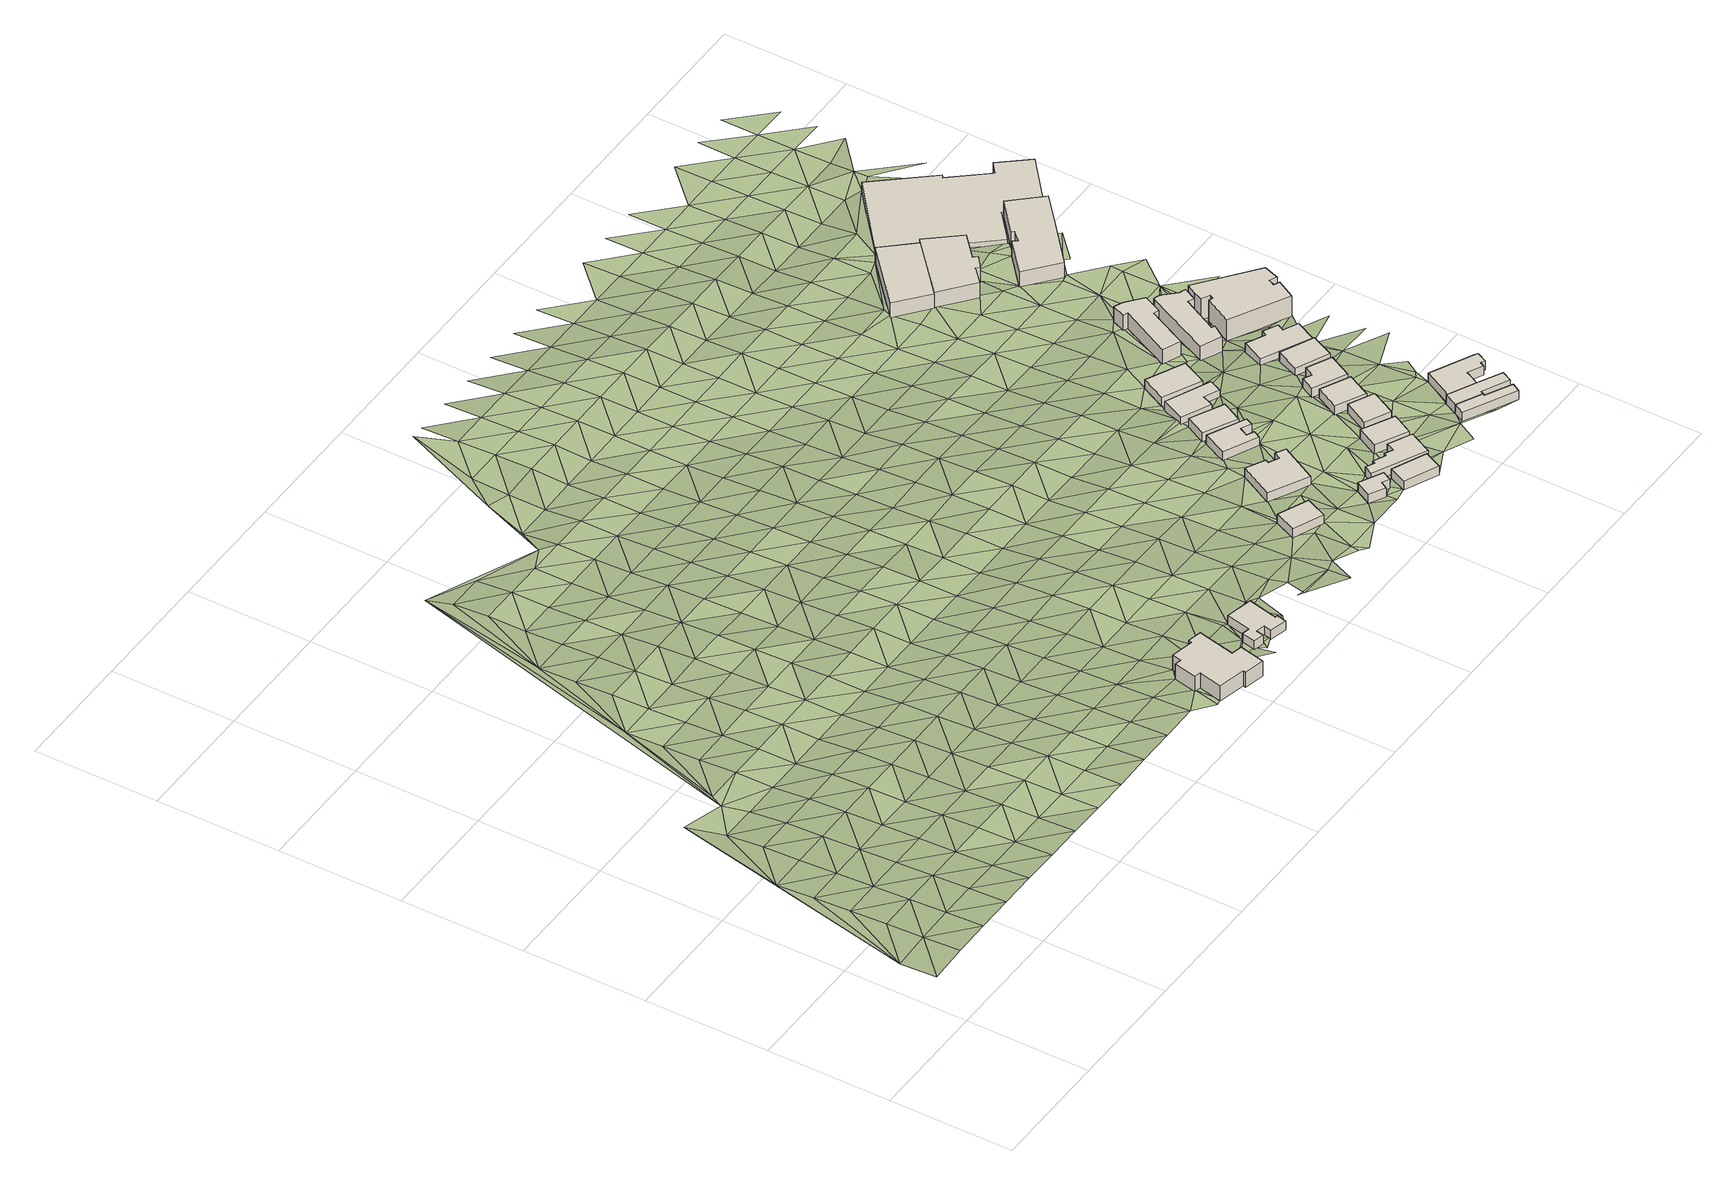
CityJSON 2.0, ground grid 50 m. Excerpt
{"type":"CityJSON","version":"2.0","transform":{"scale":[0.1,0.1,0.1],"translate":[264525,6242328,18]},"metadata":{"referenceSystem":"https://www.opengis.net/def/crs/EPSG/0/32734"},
"CityObjects":{
"building1":{"type":"Building","attributes":{"address":"18 Listowell Road Woodstock Cape Town","building":"house","building:levels":2,"building_height":6.9,"plus_code":"4FRW3F83+QQ4","ground_height":34.06,"roof_height":40.96},"geometry":[{"type":"Solid","lod":"1","boundaries":[[[[0,1,2,3]],[[1,4,5,2]],[[4,6,7,5]],[[6,8,9,7]],[[8,10,11,9]],[[10,12,13,11]],[[12,14,15,13]],[[14,16,17,15]],[[16,18,19,17]],[[18,20,21,19]],[[20,22,23,21]],[[22,24,25,23]],[[24,26,27,25]],[[26,0,3,27]],[[3,2,5,7,9,11,13,15,17,19,21,23,25,27]],[[26,24,22,20,18,16,14,12,10,8,6,4,1,0]]]]}]},
"building2":{"type":"Building","attributes":{"building":"house","building:levels":1,"building_height":4.1,"plus_code":"4FRW3F83+QWF","ground_height":33.81,"roof_height":37.91},"geometry":[{"type":"Solid","lod":"1","boundaries":[[[[28,29,30,31]],[[29,32,33,30]],[[32,34,35,33]],[[34,36,37,35]],[[36,38,39,37]],[[38,40,41,39]],[[40,42,43,41]],[[42,44,45,43]],[[44,46,47,45]],[[46,48,49,47]],[[48,50,51,49]],[[50,28,31,51]],[[31,30,33,35,37,39,41,43,45,47,49,51]],[[50,48,46,44,42,40,38,36,34,32,29,28]]]]}]},
"building3":{"type":"Building","attributes":{"address":"11 Booth Road Salt River Cape Town","building":"house","building:levels":1,"building_height":4.1,"plus_code":"4FRW3F84+R5C","ground_height":31.85,"roof_height":35.95},"geometry":[{"type":"Solid","lod":"1","boundaries":[[[[52,53,54,55]],[[53,56,57,54]],[[56,58,59,57]],[[58,52,55,59]],[[55,54,57,59]],[[58,56,53,52]]]]}]},
"building4":{"type":"Building","attributes":{"address":"9 Booth Road Salt River Cape Town","building":"house","building:levels":1,"building_height":4.1,"plus_code":"4FRW3F84+V6W","ground_height":30.64,"roof_height":34.74},"geometry":[{"type":"Solid","lod":"1","boundaries":[[[[60,61,62,63]],[[61,64,65,62]],[[64,66,67,65]],[[66,68,69,67]],[[68,70,71,69]],[[70,72,73,71]],[[72,74,75,73]],[[74,60,63,75]],[[63,62,65,67,69,71,73,75]],[[74,72,70,68,66,64,61,60]]]]}]},
"building5":{"type":"Building","attributes":{"address":"13 Listowell Road Salt River Cape Town","building":"house","building:levels":1,"building_height":4.1,"plus_code":"4FRW3F84+Q7G","ground_height":32.36,"roof_height":36.46},"geometry":[{"type":"Solid","lod":"1","boundaries":[[[[76,77,78,79]],[[77,80,81,78]],[[80,82,83,81]],[[82,84,85,83]],[[84,86,87,85]],[[86,76,79,87]],[[79,78,81,83,85,87]],[[86,84,82,80,77,76]]]]}]},
"building6":{"type":"Building","attributes":{"address":"14 Hares Avenue Salt River Cape Town","building":"house","building:levels":1,"building_height":4.1,"plus_code":"4FRW3F84+P8X","ground_height":32.36,"roof_height":36.46},"geometry":[{"type":"Solid","lod":"1","boundaries":[[[[88,89,90,91]],[[89,92,93,90]],[[92,94,95,93]],[[94,88,91,95]],[[91,90,93,95]],[[94,92,89,88]]]]}]},
"building7":{"type":"Building","attributes":{"address":"7 Booth Road Salt River Cape Town","building":"house","building:levels":1,"building_height":4.1,"plus_code":"4FRW3F84+X7G","ground_height":29.62,"roof_height":33.72},"geometry":[{"type":"Solid","lod":"1","boundaries":[[[[96,97,98,99]],[[97,100,101,98]],[[100,102,103,101]],[[102,104,105,103]],[[104,106,107,105]],[[106,108,109,107]],[[108,110,111,109]],[[110,96,99,111]],[[99,98,101,103,105,107,109,111]],[[110,108,106,104,102,100,97,96]]]]}]},
"building8":{"type":"Building","attributes":{"address":"12 Hares Avenue Salt River Cape Town","building":"house","building:levels":1,"building_height":4.1,"plus_code":"4FRW3F84+Q97","ground_height":32.27,"roof_height":36.37},"geometry":[{"type":"Solid","lod":"1","boundaries":[[[[112,113,114,115]],[[113,116,117,114]],[[116,118,119,117]],[[118,120,121,119]],[[120,122,123,121]],[[122,124,125,123]],[[124,126,127,125]],[[126,128,129,127]],[[128,130,131,129]],[[130,112,115,131]],[[115,114,117,119,121,123,125,127,129,131]],[[130,128,126,124,122,120,118,116,113,112]]]]}]},
"building9":{"type":"Building","attributes":{"address":"5 Booth Road Salt River Cape Town","building":"house","building:levels":1,"building_height":4.1,"plus_code":"4FRW3F94+279","ground_height":28.49,"roof_height":32.59},"geometry":[{"type":"Solid","lod":"1","boundaries":[[[[132,133,134,135]],[[133,136,137,134]],[[136,138,139,137]],[[138,132,135,139]],[[135,134,137,139]],[[138,136,133,132]]]]}]},
"building10":{"type":"Building","attributes":{"address":"10 Salt River Cape Town","building":"house","building:levels":1,"building_height":4.1,"plus_code":"4FRW3F84+R99","ground_height":31.82,"roof_height":35.92},"geometry":[{"type":"Solid","lod":"1","boundaries":[[[[140,141,142,143]],[[141,144,145,142]],[[144,146,147,145]],[[146,140,143,147]],[[143,142,145,147]],[[146,144,141,140]]]]}]},
"building11":{"type":"Building","attributes":{"address":"3 Booth Road Salt River Cape Town","building":"house","building:levels":1,"building_height":4.1,"plus_code":"4FRW3F94+38F","ground_height":26.61,"roof_height":30.71},"geometry":[{"type":"Solid","lod":"1","boundaries":[[[[148,149,150,151]],[[149,152,153,150]],[[152,154,155,153]],[[154,156,157,155]],[[156,158,159,157]],[[158,148,151,159]],[[151,150,153,155,157,159]],[[158,156,154,152,149,148]]]]}]},
"building12":{"type":"Building","attributes":{"address":"8A Hares Avenue Salt River Cape Town","building":"house","building:levels":1,"building_height":4.1,"plus_code":"4FRW3F84+VC4","ground_height":31.19,"roof_height":35.29},"geometry":[{"type":"Solid","lod":"1","boundaries":[[[[160,161,162,163]],[[161,164,165,162]],[[164,166,167,165]],[[166,160,163,167]],[[163,162,165,167]],[[166,164,161,160]]]]}]},
"building13":{"type":"Building","attributes":{"address":"1 Booth Road Salt River Cape Town","building":"house","building:levels":1,"building_height":4.1,"plus_code":"4FRW3F94+492","ground_height":26.29,"roof_height":30.39},"geometry":[{"type":"Solid","lod":"1","boundaries":[[[[168,169,170,171]],[[169,172,173,170]],[[172,174,175,173]],[[174,168,171,175]],[[171,170,173,175]],[[174,172,169,168]]]]}]},
"building14":{"type":"Building","attributes":{"address":"8 Hares Avenue Salt River Cape Town","building":"house","building:levels":1,"building_height":4.1,"plus_code":"4FRW3F84+WC5","ground_height":30.5,"roof_height":34.6},"geometry":[{"type":"Solid","lod":"1","boundaries":[[[[176,177,178,179]],[[177,180,181,178]],[[180,182,183,181]],[[182,176,179,183]],[[179,178,181,183]],[[182,180,177,176]]]]}]},
"building15":{"type":"Building","attributes":{"address":"6 Hares Avenue Salt River Cape Town","building":"house","building:levels":1,"building_height":4.1,"plus_code":"4FRW3F84+WFV","ground_height":30.19,"roof_height":34.29},"geometry":[{"type":"Solid","lod":"1","boundaries":[[[[184,185,186,187]],[[185,188,189,186]],[[188,190,191,189]],[[190,192,193,191]],[[192,194,195,193]],[[194,184,187,195]],[[187,186,189,191,193,195]],[[194,192,190,188,185,184]]]]}]},
"building16":{"type":"Building","attributes":{"address":"11 Hares Avenue Salt River Cape Town","building":"house","building:levels":1,"building_height":4.1,"plus_code":"4FRW3F84+PGQ","ground_height":31.7,"roof_height":35.8},"geometry":[{"type":"Solid","lod":"1","boundaries":[[[[196,197,198,199]],[[197,200,201,198]],[[200,202,203,201]],[[202,204,205,203]],[[204,206,207,205]],[[206,196,199,207]],[[199,198,201,203,205,207]],[[206,204,202,200,197,196]]]]}]},
"building17":{"type":"Building","attributes":{"address":"9 Hares Avenue Salt River Cape Town","building":"house","building:levels":1,"building_height":4.1,"plus_code":"4FRW3F84+QG5","ground_height":31.7,"roof_height":35.8},"geometry":[{"type":"Solid","lod":"1","boundaries":[[[[197,196,199,198]],[[196,208,209,199]],[[208,210,211,209]],[[210,212,213,211]],[[212,214,215,213]],[[214,216,217,215]],[[216,218,219,217]],[[218,197,198,219]],[[198,199,209,211,213,215,217,219]],[[218,216,214,212,210,208,196,197]]]]}]},
"building18":{"type":"Building","attributes":{"address":"4 Hares Avenue Salt River Cape Town","building":"house","building:levels":1,"building_height":4.1,"plus_code":"4FRW3F84+XFQ","ground_height":28.59,"roof_height":32.69},"geometry":[{"type":"Solid","lod":"1","boundaries":[[[[220,221,222,223]],[[221,224,225,222]],[[224,226,227,225]],[[226,220,223,227]],[[223,222,225,227]],[[226,224,221,220]]]]}]},
"building19":{"type":"Building","attributes":{"address":"7 Hares Avenue Salt River Cape Town","building":"house","building:levels":1,"building_height":4.1,"plus_code":"4FRW3F84+QHV","ground_height":31.16,"roof_height":35.26},"geometry":[{"type":"Solid","lod":"1","boundaries":[[[[228,229,230,231]],[[229,232,233,230]],[[232,234,235,233]],[[234,236,237,235]],[[236,238,239,237]],[[238,240,241,239]],[[240,242,243,241]],[[242,244,245,243]],[[244,228,231,245]],[[231,230,233,235,237,239,241,243,245]],[[244,242,240,238,236,234,232,229,228]]]]}]},
"building20":{"type":"Building","attributes":{"address":"Zhauns House 318 Victoria Road Salt River Cape Town","building":"yes","building:levels":2,"building_height":6.9,"plus_code":"4FRW3F94+5C8","ground_height":25.03,"roof_height":31.93},"geometry":[{"type":"Solid","lod":"1","boundaries":[[[[246,247,248,249]],[[247,250,251,248]],[[250,252,253,251]],[[252,254,255,253]],[[254,256,257,255]],[[256,258,259,257]],[[258,260,261,259]],[[260,262,263,261]],[[262,246,249,263]],[[249,248,251,253,255,257,259,261,263]],[[262,260,258,256,254,252,250,247,246]]]]}]},
"building21":{"type":"Building","attributes":{"address":"2 Hares Avenue Salt River Cape Town","building":"house","building:levels":1,"building_height":4.1,"plus_code":"4FRW3F94+2GC","ground_height":26.99,"roof_height":31.09},"geometry":[{"type":"Solid","lod":"1","boundaries":[[[[264,265,266,267]],[[265,268,269,266]],[[268,270,271,269]],[[270,272,273,271]],[[272,274,275,273]],[[274,276,277,275]],[[276,278,279,277]],[[278,264,267,279]],[[267,266,269,271,273,275,277,279]],[[278,276,274,272,270,268,265,264]]]]}]},
"building22":{"type":"Building","attributes":{"address":"245 Victoria Road Salt River Cape Town","building":"industrial","building:levels":2,"building_height":6.9,"plus_code":"4FRW3F94+F9V","ground_height":22.59,"roof_height":29.49},"geometry":[{"type":"Solid","lod":"1","boundaries":[[[[280,281,282,283]],[[281,284,285,282]],[[284,286,287,285]],[[286,280,283,287]],[[283,282,285,287]],[[286,284,281,280]]]]}]},
"building23":{"type":"Building","attributes":{"address":"320 Victoria Road Salt River Cape Town","building":"yes","building:levels":2,"building_height":6.9,"plus_code":"4FRW3F94+4FM","ground_height":25.03,"roof_height":31.93},"geometry":[{"type":"Solid","lod":"1","boundaries":[[[[288,289,290,291]],[[289,292,293,290]],[[292,294,295,293]],[[294,296,297,295]],[[296,298,299,297]],[[298,300,301,299]],[[300,302,303,301]],[[302,304,305,303]],[[304,306,307,305]],[[306,308,309,307]],[[308,310,311,309]],[[310,288,291,311]],[[291,290,293,295,297,299,301,303,305,307,309,311]],[[310,308,306,304,302,300,298,296,294,292,289,288]]]]}]},
"building24":{"type":"Building","attributes":{"address":"Salt River Cape Town","building":"industrial","building:levels":2,"building_height":6.9,"plus_code":"4FRW3F94+FC3","ground_height":23.24,"roof_height":30.14},"geometry":[{"type":"Solid","lod":"1","boundaries":[[[[312,313,314,315]],[[313,316,317,314]],[[316,318,319,317]],[[318,320,321,319]],[[320,322,323,321]],[[322,324,325,323]],[[324,326,327,325]],[[326,328,329,327]],[[328,312,315,329]],[[315,314,317,319,321,323,325,327,329]],[[328,326,324,322,320,318,316,313,312]]]]}]},
"building25":{"type":"Building","attributes":{"address":"326 Victoria Road Salt River Cape Town","building":"apartments","building:levels":3,"building_height":9.7,"plus_code":"4FRW3F94+4H6","ground_height":25.34,"roof_height":35.04},"geometry":[{"type":"Solid","lod":"1","boundaries":[[[[330,331,332,333]],[[331,334,335,332]],[[334,336,337,335]],[[336,338,339,337]],[[338,340,341,339]],[[340,342,343,341]],[[342,344,345,343]],[[344,346,347,345]],[[346,348,349,347]],[[348,350,351,349]],[[350,352,353,351]],[[352,354,355,353]],[[354,330,333,355]],[[333,332,335,337,339,341,343,345,347,349,351,353,355]],[[354,352,350,348,346,344,342,340,338,336,334,331,330]]]]}]},
"building26":{"type":"Building","attributes":{"address":"255 Victoria Road Salt River Cape Town","building":"retail","building:levels":2,"building_height":6.9,"plus_code":"4FRW3F94+9GW","ground_height":23.61,"roof_height":30.51},"geometry":[{"type":"Solid","lod":"1","boundaries":[[[[356,357,358,359]],[[357,360,361,358]],[[360,362,363,361]],[[362,364,365,363]],[[364,366,367,365]],[[366,368,369,367]],[[368,370,371,369]],[[370,372,373,371]],[[372,356,359,373]],[[359,358,361,363,365,367,369,371,373]],[[372,370,368,366,364,362,360,357,356]]]]}]},
"building27":{"type":"Building","attributes":{"address":"Salt River Cape Town","building":"industrial","building:levels":1,"building_height":4.1,"plus_code":"4FRW3F94+GGV","ground_height":20.68,"roof_height":24.78},"geometry":[{"type":"Solid","lod":"1","boundaries":[[[[374,375,376,377]],[[375,378,379,376]],[[378,380,381,379]],[[380,382,383,381]],[[382,384,385,383]],[[384,386,387,385]],[[386,388,389,387]],[[388,390,391,389]],[[390,392,393,391]],[[392,394,395,393]],[[394,396,397,395]],[[396,374,377,397]],[[377,376,379,381,383,385,387,389,391,393,395,397]],[[396,394,392,390,388,386,384,382,380,378,375,374]]]]}]},
"terrain1":{"type":"TINRelief","geometry":[{"type":"CompositeSurface","lod":"1","boundaries":[[[398,399,400]],[[400,401,398]],[[402,399,398]],[[403,399,402]],[[401,404,398]],[[405,399,403]],[[399,405,406]],[[402,398,407]],[[398,404,408]],[[403,402,407]],[[407,398,408]],[[399,406,409]],[[410,405,403]],[[411,408,404]],[[410,403,407]],[[406,405,412]],[[405,410,412]],[[407,408,413]],[[408,411,414]],[[410,407,413]],[[406,412,415]],[[413,408,414]],[[406,415,416]],[[417,412,410]],[[411,418,414]],[[406,416,419]],[[413,420,410]],[[419,409,406]],[[410,420,417]],[[421,415,412]],[[413,414,422]],[[418,422,414]],[[415,421,416]],[[417,421,412]],[[423,420,413]],[[423,413,422]],[[419,416,424]],[[417,420,425]],[[416,421,424]],[[422,418,426]],[[419,427,409]],[[423,425,420]],[[424,428,419]],[[421,417,429]],[[430,423,422]],[[425,431,417]],[[427,419,428]],[[430,422,426]],[[421,429,424]],[[429,417,431]],[[425,423,432]],[[433,423,430]],[[428,424,434]],[[431,425,432]],[[434,424,429]],[[423,433,432]],[[430,426,435]],[[427,428,436]],[[427,437,438]],[[436,428,434]],[[439,429,431]],[[432,440,431]],[[441,433,430]],[[435,442,430]],[[427,436,437]],[[429,439,434]],[[438,443,427]],[[439,431,440]],[[433,441,432]],[[430,442,441]],[[438,437,444]],[[436,434,445]],[[446,440,432]],[[447,438,444]],[[434,439,445]],[[448,442,435]],[[432,441,446]],[[436,449,437]],[[438,447,443]],[[449,436,445]],[[439,440,450]],[[446,451,440]],[[444,437,452]],[[441,442,453]],[[448,454,442]],[[439,450,445]],[[437,449,452]],[[450,440,451]],[[453,446,441]],[[442,454,453]],[[447,444,455]],[[456,449,445]],[[455,444,452]],[[456,445,450]],[[457,443,447]],[[451,446,458]],[[459,454,448]],[[446,453,460]],[[455,457,447]],[[452,449,461]],[[449,456,462]],[[446,460,458]],[[463,450,451]],[[461,455,452]],[[453,454,464]],[[427,443,465]],[[457,466,443]],[[461,449,462]],[[454,459,467]],[[450,463,456]],[[463,451,458]],[[464,460,453]],[[443,466,468]],[[454,467,464]],[[457,455,469]],[[456,470,462]],[[443,468,471]],[[455,461,472]],[[460,473,458]],[[456,463,470]],[[466,457,469]],[[474,467,459]],[[443,471,475]],[[455,472,469]],[[460,464,473]],[[461,462,476]],[[470,476,462]],[[463,458,477]],[[464,467,478]],[[473,479,458]],[[466,480,468]],[[481,472,461]],[[469,482,466]],[[474,478,467]],[[463,477,470]],[[476,481,461]],[[477,458,479]],[[480,471,468]],[[473,464,483]],[[466,482,480]],[[469,472,484]],[[478,483,464]],[[443,475,465]],[[476,470,485]],[[481,484,472]],[[486,475,471]],[[487,479,473]],[[485,470,477]],[[488,482,469]],[[489,478,474]],[[486,471,480]],[[483,487,473]],[[476,490,481]],[[484,488,469]],[[490,476,485]],[[491,477,479]],[[478,492,483]],[[475,486,493]],[[487,494,479]],[[480,482,495]],[[488,496,482]],[[478,489,492]],[[481,497,484]],[[477,491,485]],[[475,493,498]],[[481,490,499]],[[491,479,494]],[[487,483,500]],[[482,496,495]],[[486,480,501]],[[475,498,502]],[[481,499,497]],[[483,492,500]],[[488,484,503]],[[485,504,490]],[[501,493,486]],[[494,487,505]],[[502,506,475]],[[501,480,495]],[[485,491,504]],[[496,488,503]],[[489,507,492]],[[484,497,503]],[[500,505,487]],[[465,475,506]],[[490,508,499]],[[498,493,509]],[[508,490,504]],[[491,494,510]],[[492,511,500]],[[493,501,509]],[[494,505,512]],[[513,495,496]],[[497,499,514]],[[503,515,496]],[[511,492,507]],[[491,510,504]],[[499,508,514]],[[510,494,512]],[[502,498,516]],[[495,513,501]],[[505,500,517]],[[509,518,498]],[[496,515,513]],[[503,497,519]],[[517,500,511]],[[516,506,502]],[[520,508,504]],[[516,498,518]],[[519,497,514]],[[501,521,509]],[[505,522,512]],[[511,507,523]],[[520,504,510]],[[507,524,523]],[[525,515,503]],[[506,526,465]],[[521,501,513]],[[505,517,522]],[[519,525,503]],[[523,524,527]],[[518,509,528]],[[514,508,529]],[[506,516,526]],[[511,8,517]],[[508,520,530]],[[523,8,511]],[[531,513,515]],[[532,510,512]],[[528,509,521]],[[523,527,533]],[[522,534,512]],[[529,519,514]],[[515,525,531]],[[529,508,530]],[[518,535,516]],[[510,532,520]],[[532,512,534]],[[8,4,517]],[[522,517,536]],[[535,518,528]],[[521,513,537]],[[513,531,538]],[[517,4,536]],[[8,6,539]],[[540,526,516]],[[525,519,541]],[[520,542,530]],[[465,526,543]],[[8,539,4]],[[519,529,544]],[[6,4,539]],[[528,521,537]],[[545,534,522]],[[516,535,540]],[[513,538,537]],[[520,532,542]],[[519,544,541]],[[522,536,545]],[[531,525,546]],[[529,530,547]],[[534,548,532]],[[542,549,530]],[[4,550,536]],[[535,528,551]],[[538,531,546]],[[537,552,528]],[[546,525,541]],[[548,534,545]],[[526,540,543]],[[550,4,553]],[[547,544,529]],[[547,530,549]],[[535,551,540]],[[542,532,554]],[[528,552,551]],[[555,556,557]],[[538,558,537]],[[559,545,536]],[[532,548,554]],[[560,556,555]],[[559,536,550]],[[544,561,541]],[[546,558,538]],[[562,549,542]],[[544,547,561]],[[555,557,563]],[[552,537,564]],[[560,559,550]],[[540,565,543]],[[540,551,565]],[[542,554,562]],[[563,560,555]],[[566,548,545]],[[567,568,557]],[[558,564,537]],[[559,569,545]],[[570,546,541]],[[547,549,571]],[[568,563,557]],[[561,572,541]],[[548,566,554]],[[549,562,571]],[[545,569,566]],[[551,552,573]],[[546,570,558]],[[574,575,568]],[[564,576,552]],[[570,541,572]],[[577,543,565]],[[561,547,578]],[[563,579,560]],[[559,560,580]],[[575,574,581]],[[551,573,565]],[[562,554,582]],[[552,576,573]],[[547,571,578]],[[575,583,584]],[[575,581,583]],[[564,558,585]],[[569,559,580]],[[554,566,582]],[[560,579,580]],[[586,584,583]],[[587,563,588]],[[586,583,581]],[[589,572,561]],[[590,543,577]],[[558,570,585]],[[579,563,587]],[[591,577,565]],[[592,571,562]],[[589,561,578]],[[576,564,593]],[[591,565,573]],[[582,592,562]],[[570,572,594]],[[579,587,580]],[[566,569,595]],[[585,593,564]],[[580,596,569]],[[571,597,578]],[[572,589,594]],[[598,573,576]],[[566,595,582]],[[577,591,599]],[[592,597,571]],[[569,596,595]],[[585,570,600]],[[601,602,603]],[[576,593,598]],[[604,590,577]],[[605,602,28]],[[577,599,604]],[[570,594,600]],[[587,606,580]],[[28,607,587]],[[601,28,602]],[[591,573,608]],[[589,578,609]],[[582,610,592]],[[597,611,578]],[[612,593,585]],[[596,580,606]],[[598,608,573]],[[610,582,595]],[[587,607,606]],[[589,609,594]],[[585,600,612]],[[578,611,609]],[[28,601,613]],[[591,614,599]],[[597,592,615]],[[28,613,607]],[[616,590,604]],[[598,593,617]],[[596,618,595]],[[591,608,614]],[[592,610,615]],[[600,594,619]],[[593,612,617]],[[618,596,606]],[[611,597,620]],[[594,609,619]],[[621,604,599]],[[622,608,598]],[[610,595,623]],[[614,624,599]],[[615,620,597]],[[613,625,607]],[[626,612,600]],[[598,617,622]],[[618,623,595]],[[590,616,627]],[[606,607,628]],[[599,624,621]],[[619,626,600]],[[616,604,629]],[[614,608,630]],[[631,609,611]],[[610,632,615]],[[633,634,635]],[[611,620,636]],[[612,637,617]],[[618,606,628]],[[613,638,625]],[[608,622,630]],[[610,623,632]],[[607,625,628]],[[609,631,619]],[[629,604,621]],[[626,637,612]],[[611,636,631]],[[639,624,614]],[[620,615,640]],[[641,622,617]],[[642,634,633]],[[614,630,639]],[[640,615,632]],[[643,626,619]],[[623,618,644]],[[634,642,638]],[[629,645,616]],[[617,637,641]],[[628,646,618]],[[627,616,645]],[[620,647,636]],[[643,619,631]],[[633,648,642]],[[621,624,649]],[[623,644,632]],[[625,638,650]],[[624,639,651]],[[620,640,647]],[[618,646,644]],[[630,622,652]],[[637,626,653]],[[625,650,628]],[[622,641,654]],[[621,649,629]],[[655,631,636]],[[624,651,649]],[[626,643,653]],[[638,642,650]],[[639,630,652]],[[640,632,656]],[[622,654,652]],[[655,636,647]],[[646,628,657]],[[658,642,648]],[[632,644,656]],[[645,629,659]],[[641,637,660]],[[643,631,661]],[[653,662,637]],[[650,657,628]],[[658,650,642]],[[639,663,651]],[[640,664,647]],[[659,629,649]],[[661,631,655]],[[654,641,660]],[[663,639,652]],[[660,637,662]],[[664,640,656]],[[645,665,666]],[[653,643,667]],[[644,646,668]],[[657,669,646]],[[665,645,659]],[[661,667,643]],[[649,651,670]],[[654,671,652]],[[655,647,672]],[[644,668,656]],[[673,650,658]],[[650,674,657]],[[663,675,651]],[[664,676,647]],[[646,669,668]],[[677,662,653]],[[678,679,658]],[[671,654,660]],[[649,670,659]],[[672,661,655]],[[651,675,670]],[[667,677,653]],[[672,647,676]],[[658,679,673]],[[650,673,674]],[[680,663,652]],[[681,664,656]],[[669,657,52]],[[679,678,682]],[[662,683,660]],[[657,674,52]],[[680,652,671]],[[681,656,668]],[[665,659,684]],[[677,683,662]],[[675,663,685]],[[667,661,686]],[[676,664,687]],[[659,670,684]],[[661,672,688]],[[689,671,660]],[[690,668,669]],[[673,679,691]],[[679,682,692]],[[663,680,685]],[[664,681,687]],[[674,673,691]],[[693,694,665]],[[669,52,690]],[[677,667,686]],[[683,689,660]],[[661,688,686]],[[684,693,665]],[[679,692,691]],[[670,675,695]],[[696,680,671]],[[672,676,697]],[[681,668,698]],[[685,699,675]],[[690,52,700]],[[687,701,676]],[[677,702,683]],[[52,703,700]],[[689,696,671]],[[690,698,668]],[[670,695,684]],[[688,672,697]],[[675,699,695]],[[702,677,686]],[[697,676,701]],[[700,704,690]],[[685,680,705]],[[687,681,706]],[[707,691,692]],[[696,705,680]],[[698,706,681]],[[691,707,703]],[[684,708,693]],[[709,700,703]],[[710,689,683]],[[688,711,686]],[[704,700,709]],[[702,712,683]],[[713,699,685]],[[714,701,687]],[[708,684,695]],[[711,688,697]],[[689,710,696]],[[707,692,76]],[[703,707,709]],[[705,713,685]],[[683,712,710]],[[706,714,687]],[[698,690,60]],[[60,690,704]],[[715,693,716]],[[717,702,686]],[[701,718,697]],[[693,708,716]],[[717,686,711]],[[719,76,692]],[[695,699,720]],[[705,696,721]],[[722,706,698]],[[713,723,699]],[[709,724,704]],[[714,718,701]],[[709,707,724]],[[707,76,86]],[[712,702,725]],[[696,710,721]],[[698,60,722]],[[708,695,720]],[[726,711,697]],[[86,724,707]],[[699,723,720]],[[702,717,725]],[[727,713,705]],[[728,76,719]],[[714,706,729]],[[718,726,697]],[[721,727,705]],[[706,722,729]],[[708,730,716]],[[710,712,731]],[[732,717,711]],[[728,719,733]],[[725,734,712]],[[735,722,60]],[[713,736,723]],[[737,728,738]],[[730,708,720]],[[726,732,711]],[[86,739,724]],[[728,733,738]],[[86,740,741]],[[710,731,721]],[[86,741,739]],[[718,714,742]],[[727,736,713]],[[712,734,731]],[[729,743,714]],[[735,744,722]],[[86,84,740]],[[722,744,729]],[[745,716,746]],[[725,717,747]],[[748,749,735]],[[750,741,740]],[[738,733,89]],[[739,741,750]],[[718,742,726]],[[746,716,730]],[[724,739,751]],[[732,747,717]],[[714,743,742]],[[735,749,752]],[[89,84,738]],[[753,720,723]],[[740,84,89]],[[721,754,727]],[[736,755,723]],[[729,744,110]],[[756,734,725]],[[757,744,735]],[[754,721,731]],[[758,743,729]],[[720,753,730]],[[752,757,735]],[[732,726,759]],[[750,760,761]],[[723,755,753]],[[747,756,725]],[[758,729,110]],[[762,739,750]],[[726,742,759]],[[89,763,740]],[[757,752,751]],[[736,727,764]],[[731,734,765]],[[754,766,727]],[[750,761,762]],[[746,730,767]],[[768,747,732]],[[739,769,751]],[[770,771,761]],[[756,765,734]],[[743,758,132]],[[755,736,764]],[[743,772,742]],[[730,753,767]],[[727,766,764]],[[759,768,732]],[[773,761,771]],[[771,770,774]],[[754,731,775]],[[89,776,763]],[[777,758,110]],[[778,771,774]],[[762,769,739]],[[132,779,743]],[[761,773,762]],[[751,769,757]],[[780,781,782]],[[783,746,784]],[[747,785,756]],[[772,743,779]],[[765,775,731]],[[778,786,771]],[[786,773,771]],[[742,787,759]],[[781,788,782]],[[767,784,746]],[[768,785,747]],[[776,789,790]],[[110,791,777]],[[753,755,792]],[[793,766,754]],[[757,794,781]],[[764,795,755]],[[787,742,772]],[[796,765,756]],[[144,762,773]],[[790,763,776]],[[775,793,754]],[[781,794,788]],[[769,794,757]],[[753,792,767]],[[773,786,797]],[[798,768,759]],[[769,762,144]],[[755,795,792]],[[756,785,796]],[[132,799,779]],[[779,148,772]],[[791,788,794]],[[764,766,800]],[[790,116,763]],[[798,759,787]],[[787,772,148]],[[775,765,801]],[[116,797,786]],[[793,800,766]],[[777,791,802]],[[132,803,799]],[[784,767,804]],[[785,768,805]],[[801,765,796]],[[794,802,791]],[[148,806,787]],[[807,795,764]],[[777,802,803]],[[769,144,808]],[[804,767,792]],[[768,798,805]],[[793,775,809]],[[800,807,764]],[[810,144,811]],[[810,808,144]],[[812,784,813]],[[806,814,787]],[[815,794,769]],[[816,116,790]],[[798,787,814]],[[801,809,775]],[[797,116,816]],[[796,785,817]],[[799,803,818]],[[813,784,804]],[[805,819,785]],[[820,806,148]],[[803,802,818]],[[790,821,816]],[[822,792,795]],[[823,800,793]],[[802,794,815]],[[769,808,815]],[[824,799,818]],[[807,825,795]],[[826,810,811]],[[164,808,810]],[[801,796,817]],[[809,823,793]],[[817,785,819]],[[811,797,827]],[[792,822,804]],[[798,828,805]],[[795,825,822]],[[148,829,820]],[[798,814,828]],[[827,797,816]],[[807,800,830]],[[818,802,831]],[[826,811,827]],[[809,801,832]],[[808,164,833]],[[823,830,800]],[[815,831,802]],[[834,815,808]],[[813,804,835]],[[819,805,836]],[[177,834,808]],[[832,801,817]],[[837,825,807]],[[804,822,835]],[[805,828,836]],[[833,164,838]],[[827,839,826]],[[818,840,829]],[[827,816,841]],[[816,842,841]],[[838,826,839]],[[830,837,807]],[[815,834,843]],[[809,844,823]],[[820,829,840]],[[814,845,828]],[[831,840,818]],[[819,846,817]],[[831,815,843]],[[847,842,816]],[[832,848,809]],[[845,814,174]],[[841,849,827]],[[835,850,813]],[[177,851,834]],[[840,174,820]],[[846,819,836]],[[839,827,849]],[[852,833,838]],[[844,809,848]],[[822,825,853]],[[854,830,823]],[[852,838,839]],[[837,855,825]],[[856,831,843]],[[857,832,817]],[[858,813,850]],[[859,833,852]],[[851,177,859]],[[843,188,185]],[[844,854,823]],[[822,853,835]],[[825,855,853]],[[831,860,840]],[[857,817,846]],[[202,842,847]],[[856,843,185]],[[845,174,861]],[[862,174,840]],[[837,830,863]],[[864,836,828]],[[831,856,860]],[[852,851,859]],[[839,849,232]],[[828,845,864]],[[174,862,861]],[[865,852,839]],[[866,848,832]],[[854,863,830]],[[867,232,849]],[[868,845,861]],[[850,835,869]],[[864,846,836]],[[857,870,832]],[[866,844,848]],[[871,855,837]],[[868,861,862]],[[865,839,232]],[[869,835,853]],[[872,873,204]],[[874,840,860]],[[832,870,866]],[[875,860,856]],[[876,862,840]],[[877,851,852]],[[856,185,878]],[[879,872,204]],[[863,871,837]],[[850,880,858]],[[846,881,857]],[[876,840,874]],[[185,184,878]],[[877,852,865]],[[882,864,845]],[[877,184,851]],[[880,850,869]],[[864,881,846]],[[882,845,883]],[[853,855,884]],[[868,862,885]],[[865,232,886]],[[871,887,855]],[[860,875,888]],[[854,844,284]],[[863,854,889]],[[857,890,870]],[[877,865,886]],[[876,874,891]],[[853,884,869]],[[892,866,870]],[[893,878,184]],[[855,887,884]],[[881,890,857]],[[893,184,877]],[[891,874,894]],[[891,895,876]],[[864,882,896]],[[871,863,889]],[[885,897,868]],[[886,898,877]],[[864,896,881]],[[895,899,876]],[[220,888,875]],[[895,891,274]],[[900,899,901]],[[894,274,891]],[[878,893,220]],[[862,300,885]],[[880,869,902]],[[903,892,870]],[[890,903,870]],[[854,284,889]],[[904,887,871]],[[869,884,902]],[[220,893,888]],[[905,900,901]],[[901,899,340]],[[895,340,899]],[[889,904,871]],[[881,896,906]],[[907,893,877]],[[274,908,895]],[[909,880,910]],[[881,906,890]],[[262,906,896]],[[911,901,340]],[[901,911,905]],[[902,910,880]],[[885,300,260]],[[274,272,908]],[[912,892,903]],[[262,260,913]],[[893,914,888]],[[903,890,915]],[[887,916,884]],[[917,272,270]],[[912,918,892]],[[904,919,887]],[[913,906,262]],[[913,260,298]],[[298,260,300]],[[904,889,284]],[[912,903,915]],[[895,908,920]],[[336,911,340]],[[884,916,902]],[[911,331,905]],[[915,890,921]],[[336,340,338]],[[887,919,916]],[[921,890,906]],[[888,922,917]],[[920,272,917]],[[920,908,272]],[[284,923,904]],[[924,912,915]],[[298,925,913]],[[910,902,926]],[[298,296,925]],[[923,284,927]],[[296,928,925]],[[929,919,904]],[[930,915,921]],[[906,913,931]],[[929,904,923]],[[926,902,916]],[[932,330,933]],[[934,921,906]],[[923,927,935]],[[932,925,928]],[[924,915,936]],[[937,910,938]],[[939,924,324]],[[933,925,932]],[[921,934,930]],[[925,931,913]],[[938,910,926]],[[906,940,934]],[[933,330,941]],[[916,919,942]],[[929,943,919]],[[923,935,944]],[[945,324,924]],[[924,936,945]],[[934,946,930]],[[940,906,931]],[[916,942,926]],[[947,925,933]],[[919,943,942]],[[935,324,944]],[[945,936,948]],[[945,944,324]],[[949,950,936]],[[951,931,925]],[[938,926,952]],[[923,374,929]],[[936,950,948]],[[930,946,953]],[[945,948,944]],[[951,940,931]],[[926,942,952]],[[943,929,954]],[[955,956,946]],[[952,957,938]],[[958,942,943]],[[944,948,959]],[[946,956,953]],[[960,938,957]],[[374,954,929]],[[942,958,952]],[[943,954,958]],[[961,944,959]],[[957,952,962]],[[962,952,958]],[[963,961,959]],[[957,964,960]],[[965,958,954]],[[964,957,962]],[[965,954,374]],[[962,958,966]],[[965,374,967]],[[374,968,967]],[[958,965,969]],[[964,962,966]],[[958,969,966]],[[970,965,967]],[[964,971,972]],[[971,964,966]],[[969,965,973]],[[969,973,966]],[[974,971,966]],[[975,971,976]]]}]}
},
"vertices":[
[1906,285,161],[1902,271,161],[1902,271,230],[1906,285,230],[1810,291,161],[1810,291,230],[1801,252,161],[1801,252,230],[1774,258,161],[1774,258,230],[1753,165,161],[1753,165,230],[1781,159,161],[1781,159,230],[1759,63,161],[1759,63,230],[1868,38,161],[1868,38,230],[1866,26,161],[1866,26,230],[1949,8,161],[1949,8,230],[1972,112,161],[1972,112,230],[1928,121,161],[1928,121,230],[1962,273,161],[1962,273,230],
[2228,236,158],[2121,260,158],[2121,260,199],[2228,236,199],[2098,159,158],[2098,159,199],[2067,166,158],[2067,166,199],[2054,109,158],[2054,109,199],[2097,99,158],[2097,99,199],[2103,130,158],[2103,130,199],[2139,122,158],[2139,122,199],[2132,90,158],[2132,90,199],[2202,74,158],[2202,74,199],[2211,114,158],[2211,114,199],[2201,116,158],[2201,116,199],
[2688,413,138],[2650,326,138],[2650,326,179],[2688,413,179],[2771,274,138],[2771,274,179],[2809,360,138],[2809,360,179],
[2848,646,126],[2776,509,126],[2776,509,167],[2848,646,167],[2931,429,126],[2931,429,167],[3010,579,126],[3010,579,167],[2970,600,126],[2970,600,167],[2956,573,126],[2956,573,167],[2916,593,126],[2916,593,167],[2923,607,126],[2923,607,167],
[2939,197,144],[3001,164,144],[3001,164,185],[2939,197,185],[3017,192,144],[3017,192,185],[3046,177,144],[3046,177,185],[3066,214,144],[3066,214,185],[2974,262,144],[2974,262,185],
[3230,141,144],[3095,202,144],[3095,202,185],[3230,141,185],[3063,131,144],[3063,131,185],[3198,70,144],[3198,70,185],
[2889,763,116],[3024,698,116],[3024,698,157],[2889,763,157],[3039,727,116],[3039,727,157],[3010,741,116],[3010,741,157],[3027,776,116],[3027,776,157],[3068,756,116],[3068,756,157],[3083,786,116],[3083,786,157],[2935,858,116],[2935,858,157],
[3040,248,143],[3248,147,143],[3248,147,184],[3040,248,184],[3294,240,143],[3294,240,184],[3202,285,143],[3202,285,184],[3186,251,143],[3186,251,184],[3154,267,143],[3154,267,184],[3148,256,143],[3148,256,184],[3099,280,143],[3099,280,184],[3093,268,143],[3093,268,184],[3058,285,143],[3058,285,184],
[2989,965,105],[2947,883,105],[2947,883,146],[2989,965,146],[3078,816,105],[3078,816,146],[3120,898,105],[3120,898,146],
[3304,259,138],[3348,343,138],[3348,343,179],[3304,259,179],[3222,409,138],[3222,409,179],[3178,324,138],[3178,324,179],
[3040,1095,86],[2997,1001,86],[2997,1001,127],[3040,1095,127],[3112,948,86],[3112,948,127],[3132,992,86],[3132,992,127],[3192,965,86],[3192,965,127],[3215,1015,86],[3215,1015,127],
[3367,371,132],[3418,472,132],[3418,472,173],[3367,371,173],[3319,521,132],[3319,521,173],[3268,421,132],[3268,421,173],
[3105,1216,83],[3055,1115,83],[3055,1115,124],[3105,1216,124],[3205,1042,83],[3205,1042,124],[3254,1144,83],[3254,1144,124],
[3456,593,125],[3342,651,125],[3342,651,166],[3456,593,166],[3294,557,125],[3294,557,166],[3408,499,125],[3408,499,166],
[3512,705,122],[3416,753,122],[3416,753,163],[3512,705,163],[3396,714,122],[3396,714,163],[3361,731,122],[3361,731,163],[3334,677,122],[3334,677,163],[3465,612,122],[3465,612,163],
[3611,149,137],[3510,200,137],[3510,200,178],[3611,149,178],[3489,157,137],[3489,157,178],[3691,54,137],[3691,54,178],[3709,88,137],[3709,88,178],[3607,141,137],[3607,141,178],
[3617,161,137],[3617,161,178],[3723,108,137],[3723,108,178],[3744,150,137],[3744,150,178],[3652,198,137],[3652,198,178],[3546,251,137],[3546,251,178],[3537,253,137],[3537,253,178],
[3584,823,106],[3453,884,106],[3453,884,147],[3584,823,147],[3410,792,106],[3410,792,147],[3541,732,106],[3541,732,147],
[3789,281,132],[3776,288,132],[3776,288,173],[3789,281,173],[3607,372,132],[3607,372,173],[3546,251,132],[3546,251,173],[3652,198,132],[3652,198,173],[3682,258,132],[3682,258,173],[3742,229,132],[3742,229,173],[3751,247,132],[3751,247,173],[3768,239,132],[3768,239,173],
[3362,1504,70],[3339,1452,70],[3339,1452,139],[3362,1504,139],[3357,1445,70],[3357,1445,139],[3255,1240,70],[3255,1240,139],[3328,1209,70],[3328,1209,139],[3405,1368,70],[3405,1368,139],[3427,1361,70],[3427,1361,139],[3462,1436,70],[3462,1436,139],[3395,1491,70],[3395,1491,139],
[3402,931,90],[3593,836,90],[3593,836,131],[3402,931,131],[3635,919,90],[3635,919,131],[3576,948,90],[3576,948,131],[3590,975,90],[3590,975,131],[3532,1004,90],[3532,1004,131],[3521,983,90],[3521,983,131],[3447,1020,90],[3447,1020,131],
[3111,2083,46],[3317,2268,46],[3317,2268,115],[3111,2083,115],[3213,2387,46],[3213,2387,115],[2990,2187,46],[2990,2187,115],
[3544,1289,70],[3564,1327,70],[3564,1327,139],[3544,1289,139],[3571,1343,70],[3571,1343,139],[3545,1352,70],[3545,1352,139],[3507,1393,70],[3507,1393,139],[3490,1405,70],[3490,1405,139],[3473,1410,70],[3473,1410,139],[3341,1137,70],[3341,1137,139],[3426,1102,70],[3426,1102,139],[3461,1153,70],[3461,1153,139],[3448,1159,70],[3448,1159,139],[3520,1301,70],[3520,1301,139],
[3111,2083,52],[3240,1977,52],[3240,1977,121],[3111,2083,121],[3298,2031,52],[3298,2031,121],[3310,2018,52],[3310,2018,121],[3356,2056,52],[3356,2056,121],[3342,2072,52],[3342,2072,121],[3430,2152,52],[3430,2152,121],[3326,2277,52],[3326,2277,121],[3317,2268,52],[3317,2268,121],
[3564,1327,73],[3544,1289,73],[3544,1289,170],[3564,1327,170],[3525,1252,73],[3525,1252,170],[3558,1233,73],[3558,1233,170],[3551,1218,73],[3551,1218,170],[3536,1225,73],[3536,1225,170],[3479,1115,73],[3479,1115,170],[3706,992,73],[3706,992,170],[3747,1067,73],[3747,1067,170],[3724,1078,73],[3724,1078,170],[3736,1103,73],[3736,1103,170],[3765,1089,73],[3765,1089,170],[3786,1151,73],[3786,1151,170],
[3655,1932,56],[3754,2018,56],[3754,2018,125],[3655,1932,125],[3648,2135,56],[3648,2135,125],[3522,2028,56],[3522,2028,125],[3532,2016,56],[3532,2016,125],[3496,1981,56],[3496,1981,125],[3482,1998,56],[3482,1998,125],[3356,1889,56],[3356,1889,125],[3482,1783,56],[3482,1783,125],
[3527,2641,27],[3240,2402,27],[3240,2402,68],[3527,2641,68],[3538,2051,27],[3538,2051,68],[3649,2145,27],[3649,2145,68],[3701,2089,27],[3701,2089,68],[3720,2105,27],[3720,2105,68],[3769,2046,27],[3769,2046,68],[3951,2197,27],[3951,2197,68],[3858,2309,27],[3858,2309,68],[3816,2274,27],[3816,2274,68],[3698,2415,27],[3698,2415,68],[3709,2424,27],[3709,2424,68],
[151,270,157],[0,270,145],[0,120,154],[151,120,166],[151,420,148],[151,570,141],[301,120,168],[151,720,131],[151,870,120],[301,420,152],[301,270,161],[260,1318,101],[301,570,143],[451,120,168],[301,720,134],[451,420,152],[451,270,161],[301,870,125],[301,1020,118],[451,720,134],[601,120,168],[301,1170,101],[451,570,143],[451,870,125],[601,270,158],[601,420,150],[451,1020,118],[601,570,143],[751,120,165],[424,1270,101],[451,1170,101],[601,870,129],[751,270,156],[601,720,136],[751,570,141],[751,420,150],[601,1020,119],[902,120,164],[601,1170,102],[601,1320,102],[451,1320,101],[751,870,129],[751,720,134],[902,420,149],[902,270,155],[601,1770,79],[601,1470,92],[751,1020,121],[902,570,142],[601,1620,85],[1052,120,160],[751,1170,101],[902,870,127],[902,720,134],[751,1320,101],[1052,420,149],[1052,270,154],[751,1470,94],[902,1020,120],[751,1620,85],[1052,720,135],[1202,120,159],[1052,570,143],[902,1320,103],[902,1170,103],[1052,870,127],[1202,420,152],[878,2766,28],[751,1770,79],[1202,270,154],[751,1920,73],[902,1620,88],[1052,1020,118],[751,2070,65],[902,1470,98],[1202,570,143],[1352,120,164],[751,2220,58],[1052,1170,105],[1202,870,128],[1352,270,155],[1202,720,135],[902,1920,75],[1052,1320,105],[902,1770,80],[1352,420,151],[1052,1470,100],[1202,1020,120],[902,2070,66],[1352,570,144],[1052,1620,93],[1502,120,165],[1202,1170,104],[1352,870,128],[1502,270,158],[902,2220,58],[1352,720,136],[1052,1920,77],[1052,1770,87],[1202,1470,97],[902,2370,50],[1202,1320,104],[1502,420,151],[1052,2070,64],[902,2520,50],[1202,1620,91],[1352,1020,118],[1502,570,144],[902,2665,37],[1652,120,168],[1352,1170,106],[1052,2220,58],[1502,870,127],[1652,270,161],[1502,720,135],[1202,1920,77],[1352,1320,106],[1202,1770,86],[1052,2520,50],[1652,420,151],[1052,2370,50],[1352,1470,95],[1502,1020,119],[1202,2070,65],[1652,570,144],[1753,165,168],[1732,56,168],[1352,1620,86],[1052,2665,35],[1759,63,168],[1202,2220,56],[1502,1320,106],[1502,1170,106],[1352,1770,80],[1652,870,127],[1781,159,168],[1652,720,136],[1202,2370,49],[1802,420,151],[1352,2070,68],[1352,1920,75],[1802,270,161],[1202,2520,49],[1502,1620,87],[1652,1020,118],[1293,2561,50],[1502,1470,97],[1802,570,144],[1502,1770,79],[1652,1320,105],[1802,720,136],[1652,1170,105],[1906,285,162],[1352,2370,50],[1352,2220,58],[1902,271,162],[1802,870,127],[1953,120,168],[1928,121,168],[1972,112,168],[1502,1920,72],[1953,420,154],[1962,273,162],[1652,1470,99],[1802,1020,118],[2067,166,169],[1502,2070,65],[1352,2520,50],[1953,720,140],[2063,27,177],[2054,109,169],[1953,570,145],[1652,1770,78],[1802,1170,105],[1652,1620,89],[1502,2370,49],[2075,70,169],[2097,99,169],[1502,2220,57],[1352,2665,32],[1802,1320,105],[2103,270,160],[2103,420,151],[2132,90,169],[1953,870,134],[2103,120,169],[2103,130,169],[1652,1920,73],[2139,122,169],[2121,260,160],[2098,159,169],[1802,1470,99],[1416,2846,31],[1502,2520,49],[1953,1020,123],[1652,2070,63],[1802,1620,89],[2103,720,139],[2103,570,145],[1953,1170,99],[1652,2220,54],[1502,2665,33],[1802,1770,78],[2253,120,167],[2211,114,167],[2202,74,167],[1502,2815,34],[2201,116,167],[2253,420,148],[2253,270,158],[1652,2370,45],[1953,1470,93],[2103,870,132],[1953,1320,99],[1802,1920,73],[2296,242,158],[1652,2520,45],[2103,1020,123],[1502,2965,37],[1802,2070,63],[2253,570,144],[1953,1620,89],[2103,1170,101],[1652,2815,42],[1802,2220,54],[2253,720,136],[1652,2665,38],[2403,270,152],[1953,1770,84],[1597,3266,25],[2403,420,144],[1652,2965,37],[1802,2370,45],[2103,1470,91],[2253,870,124],[2403,120,161],[2402,128,161],[2378,135,161],[2103,1320,101],[1953,1920,77],[2425,205,152],[1802,2520,45],[2253,1020,118],[1953,2070,66],[2553,120,156],[2103,1620,82],[2403,720,132],[1652,3115,32],[2403,570,139],[2253,1170,105],[2550,26,165],[1802,2815,42],[2553,270,145],[1802,2665,38],[1953,2370,43],[2103,1770,75],[1953,2220,55],[2253,1320,105],[2403,870,122],[2553,420,138],[2600,133,156],[1802,2965,37],[2103,2070,65],[2253,1470,100],[2103,1920,71],[1953,2520,43],[2403,1020,116],[1802,3115,32],[1652,3265,25],[2253,1620,88],[2553,720,125],[2553,570,131],[1953,2815,43],[2103,2220,55],[2403,1320,104],[2704,270,146],[2650,326,146],[1953,2665,42],[2403,1170,104],[2253,1770,79],[2700,86,153],[2704,120,153],[2103,2370,44],[2553,870,120],[2731,63,153],[2253,1920,67],[1953,2965,37],[2103,2520,44],[2403,1620,90],[2553,1020,114],[2403,1470,98],[2253,2070,58],[2704,570,130],[2771,274,146],[2854,120,151],[1953,3115,31],[1802,3265,25],[2103,2815,43],[2253,2220,50],[2553,1320,99],[2704,720,123],[2103,2665,44],[2704,420,138],[2553,1170,99],[2403,1770,84],[2809,360,139],[2776,509,130],[2253,2370,45],[2704,870,118],[2854,270,147],[2103,2965,38],[2854,420,139],[2403,2070,57],[2553,1470,92],[2403,1920,66],[2253,2520,45],[2704,1020,112],[1953,3265,21],[2103,3115,28],[2553,1620,85],[2704,1170,97],[3004,120,150],[2253,2815,43],[2403,2220,50],[2854,720,126],[2253,2665,45],[2931,429,138],[2553,1770,78],[2704,1320,97],[2403,2370,47],[3001,164,150],[2854,870,116],[2253,2965,38],[2553,2070,55],[2704,1470,88],[3063,131,150],[2553,1920,65],[2923,607,134],[2403,2520,47],[3017,192,150],[3046,177,150],[3004,420,138],[3040,248,144],[3004,270,144],[2854,1170,94],[2854,1020,107],[2889,763,126],[2103,3265,18],[2253,3115,26],[2704,1620,78],[2916,593,134],[2956,573,133],[3058,285,144],[3010,579,133],[2970,600,133],[2403,2815,42],[2553,2220,51],[2403,2665,44],[2704,1770,74],[3024,698,128],[2947,883,116],[2854,1320,94],[3093,268,144],[3099,280,144],[3154,420,138],[3248,147,148],[2553,2520,49],[2704,1920,64],[2553,2370,49],[2403,2965,33],[2854,1470,84],[3154,570,133],[3148,256,144],[3154,270,144],[3004,1020,105],[3178,324,144],[3154,267,144],[2704,2070,55],[3230,141,148],[3078,816,116],[3186,251,144],[2997,1001,105],[3010,741,128],[3039,727,128],[3027,776,128],[2253,3265,19],[2403,3115,23],[2854,1620,72],[3202,285,144],[3004,1170,86],[3068,756,128],[3198,70,150],[3304,120,148],[3083,786,128],[2553,2815,39],[2704,2220,53],[3154,720,128],[2553,2665,42],[2854,1770,70],[3304,259,143],[3004,1320,86],[3112,948,105],[2704,2370,50],[2854,1920,63],[3154,870,116],[3120,898,116],[2553,2965,29],[3004,1470,77],[3055,1115,86],[2704,2520,50],[3294,557,132],[2854,2070,57],[3268,421,138],[3348,343,143],[2403,3265,18],[2553,3115,22],[3105,1216,86],[3304,720,125],[3465,151,147],[3004,1770,64],[3192,965,105],[3004,1620,69],[3205,1042,105],[3421,68,147],[2704,2815,34],[2854,2220,54],[3132,992,105],[2704,2665,40],[3367,371,138],[3455,270,139],[3154,1320,86],[3215,1015,105],[2854,2370,47],[3304,870,113],[3004,1920,62],[3408,499,129],[3334,677,125],[2704,2965,27],[3154,1470,77],[2854,2520,47],[3418,472,134],[3455,420,134],[3304,1020,101],[3510,200,139],[3489,157,147],[3361,731,125],[2990,2187,56],[3255,1240,83],[3154,1620,69],[3600,82,145],[3004,2070,59],[3537,253,139],[2704,3115,20],[3465,612,129],[3455,570,129],[2854,2815,33],[3004,2220,56],[2854,2665,39],[3410,792,122],[3154,1770,64],[2704,3265,14],[3456,593,129],[3402,931,111],[3304,1170,83],[3341,1137,83],[3004,2370,46],[3304,1470,77],[3605,420,132],[3111,2083,59],[3546,251,139],[3328,1209,83],[2854,2965,23],[3154,1920,62],[3004,2520,46],[3611,149,145],[3607,141,145],[3447,1020,96],[3453,884,111],[3426,1102,75],[3605,570,123],[3541,732,116],[3617,161,145],[2854,3115,19],[3304,1620,67],[3339,1452,77],[3357,1445,77],[3004,2815,29],[3427,1361,75],[3630,437,132],[3004,2665,31],[3593,836,106],[3154,2370,46],[3304,1770,65],[3455,1020,96],[3240,1977,62],[3605,720,116],[3521,983,96],[3479,1115,75],[3362,1504,77],[3405,1368,75],[3662,490,132],[3461,1153,75],[3448,1159,75],[3455,1170,75],[3004,2965,22],[3304,1920,62],[3154,2520,46],[3520,1301,75],[3455,1620,68],[3767,631,121],[3605,1020,90],[2854,3265,15],[3004,3115,17],[3525,1252,75],[3310,2018,58],[3455,1470,70],[3755,720,110],[3356,1889,62],[3154,2815,29],[3635,919,106],[3298,2031,58],[3154,2665,31],[3706,992,86],[3455,1770,66],[3755,870,99],[3240,2402,50],[3356,2056,58],[3605,1470,71],[3154,2965,22],[3317,2268,58],[3545,1352,73],[3304,2520,50],[3482,1783,66],[3605,1620,69],[3571,1343,73],[3605,1320,73],[3488,1777,66],[3326,2277,58],[3482,1998,58],[3004,3265,17],[3154,3115,17],[3342,2072,58],[3607,1672,69],[3786,1151,74],[3304,2815,25],[3304,2665,28],[3538,2051,58],[3455,2070,58],[3550,1829,67],[3755,1320,74],[3522,2028,58],[3496,1981,64],[3532,2016,58],[3700,1587,69],[3304,2965,20],[3655,1932,64],[3455,2665,27],[3566,1811,67],[3671,1910,64],[3304,3115,17],[3455,2815,21],[3648,2135,58],[3304,3265,15],[3649,2145,49],[3455,2965,16],[3701,2089,56],[3455,3115,15],[3602,2720,27],[3605,2965,13],[3605,2665,26],[3709,2424,45],[3605,2815,17],[3755,2520,45],[3605,3115,11],[3455,3265,16],[3742,2843,18],[3755,2965,9],[3605,3265,10],[3755,3115,6]
]}
